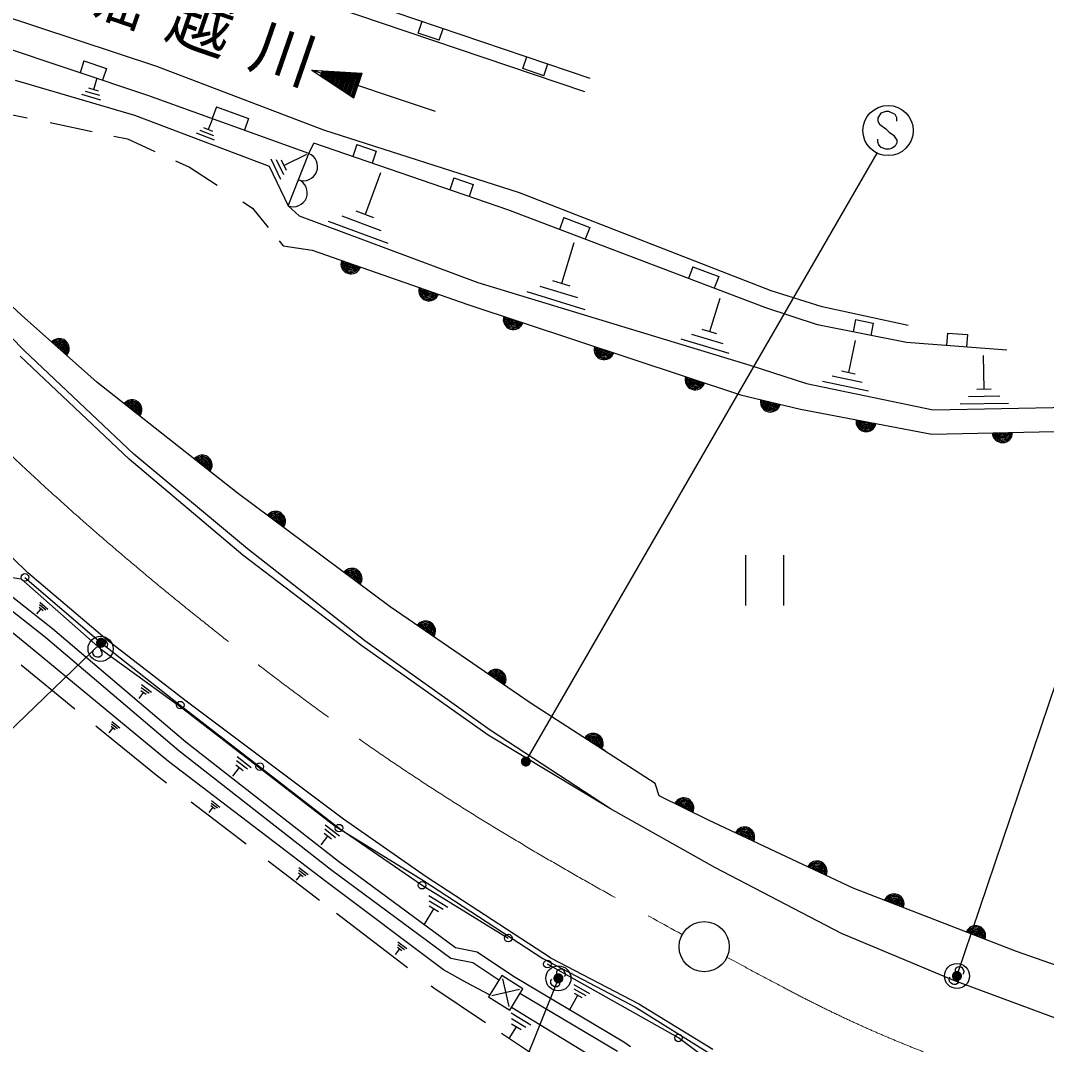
# Model space of a CAD drawing. Units: millimetres, scale not verified. Extents: x 40000 to 680000, y 20000 to 380000.
# Drawn here: x 347796 to 388656, y 297895 to 338701 of the extents above; entities that cross this region are included whole.
import ezdxf

# ---------------------------------------------------------------- set-up
doc = ezdxf.new("R2010")
doc.units = ezdxf.units.MM
doc.header["$LTSCALE"] = 1000
doc.linetypes.add('CHAIN', pattern=[18.5, 12, -1.5, 3.5, -1.5])
for name, color, linetype, lineweight in [('M-BGD', 7, 'Continuous', 25), ('M-BMK', 2, 'CHAIN', 13), ('M-BMK-SRVR', 3, 'Continuous', 25), ('M-STR-HTXT', 7, 'Continuous', 13)]:
    doc.layers.add(name, color=color, linetype=linetype, lineweight=lineweight)
doc.styles.add('ＭＳ ゴシック', font='')
doc.styles.get('ＭＳ ゴシック').set_extended_font_data('MS Gothic')

# ---------------------------------------------------------------- blocks, each defined once
blk = doc.blocks.new('filled_dot')
at = {"color": 0, "linetype": 'Continuous', "lineweight": -2, "const_width": 1.25}
blk.add_lwpolyline([(-0.625, 0, 1), (0.625, 0, 1)], format="xyb", close=True, dxfattribs=at)

msp = doc.modelspace()

# ---------------------------------------------------------------- linework, layer by layer
at = {"layer": 'M-BGD'}
for p, q in [((349039, 343059), (370262, 335868)), ((357958, 340651), (370467, 336407)), ((353220, 336872), (344392, 339794)), ((352868, 335719), (343857, 338731)), ((363635, 338197), (363795, 338671)), ((364469, 337914), (364629, 338388)), ((364469, 337914), (363635, 338197)), ((367804, 336782), (367965, 337256)), ((350323, 337097), (350165, 336622)), ((350323, 337097), (351225, 336795)), ((351225, 336795), (351066, 336321)), ((359874, 334329), (353220, 336872)), ((364317, 335075), (359404, 336721)), ((359404, 336721), (361072, 335617)), ((359404, 336721), (361400, 336598)), ((359749, 336492), (359817, 336696)), ((359792, 336464), (359869, 336692)), ((368638, 336500), (367804, 336782)), ((368638, 336500), (368799, 336973)), ((347586, 336322), (352329, 334923)), ((350841, 336401), (350707, 335942)), ((359836, 336435), (359921, 336689)), ((359879, 336407), (359972, 336686)), ((359922, 336378), (360024, 336683)), ((359965, 336349), (360076, 336680)), ((360008, 336321), (360127, 336677)), ((360051, 336292), (360179, 336673)), ((360095, 336264), (360231, 336670)), ((360138, 336235), (360282, 336667)), ((360181, 336206), (360334, 336664)), ((360224, 336178), (360386, 336661)), ((360267, 336149), (360437, 336657)), ((360310, 336121), (360489, 336654)), ((360354, 336092), (360541, 336651)), ((360397, 336064), (360592, 336648)), ((360440, 336035), (360644, 336645)), ((360483, 336006), (360696, 336642)), ((360526, 335978), (360747, 336638)), ((360569, 335949), (360799, 336635)), ((360612, 335921), (360851, 336632)), ((360656, 335892), (360902, 336629)), ((360699, 335863), (360954, 336626)), ((360742, 335835), (361006, 336623)), ((360785, 335806), (361057, 336619)), ((360828, 335778), (361109, 336616)), ((360871, 335749), (361161, 336613)), ((360915, 335721), (361212, 336610)), ((360958, 335692), (361264, 336607)), ((361001, 335663), (361316, 336604)), ((361044, 335635), (361367, 336600)), ((361072, 335617), (361400, 336598)), ((350950, 335708), (350382, 335875)), ((350895, 335884), (350519, 336001)), ((350999, 335523), (350235, 335754)), ((359273, 333399), (352868, 335719)), ((355600, 335261), (355430, 334791)), ((355600, 335261), (356881, 334797)), ((382256, 335078), (382064, 335012)), ((382377, 335076), (382256, 335078)), ((382627, 334957), (382377, 335076)), ((347345, 334975), (348066, 334823)), ((352329, 334923), (357695, 332894)), ((355435, 334788), (355272, 334358)), ((356881, 334797), (356711, 334327)), ((382064, 335012), (381940, 334828)), ((381940, 334828), (381942, 334696)), ((381942, 334696), (382006, 334567)), ((382690, 334825), (382627, 334957)), ((382690, 334696), (382690, 334825)), ((348970, 334633), (350649, 334279)), ((355490, 334104), (354949, 334313)), ((355449, 334283), (355090, 334425)), ((367668, 331834), (359874, 334329)), ((382006, 334567), (382261, 334386)), ((382261, 334386), (382390, 334254)), ((382390, 334254), (382569, 334138)), ((351510, 334098), (352060, 333982)), ((352060, 333982), (353144, 333487)), ((355523, 333930), (354799, 334206)), ((381942, 333848), (381940, 333969)), ((381982, 333746), (381942, 333848)), ((382569, 334138), (382696, 333938)), ((382696, 333938), (382690, 333827)), ((359273, 333399), (359478, 333819)), ((367206, 331161), (359478, 333819)), ((361187, 333760), (361024, 333288)), ((361187, 333760), (361959, 333495)), ((361959, 333495), (361797, 333022)), ((382066, 333635), (381982, 333746)), ((382253, 333574), (382066, 333635)), ((382387, 333574), (382253, 333574)), ((382487, 333603), (382387, 333574)), ((382630, 333696), (382487, 333603)), ((382690, 333827), (382630, 333696)), ((353963, 333113), (354530, 332855)), ((358168, 332369), (357778, 333179)), ((358279, 332547), (357987, 333154)), ((358391, 332725), (358196, 333130)), ((359187, 333357), (358293, 332927)), ((358453, 331316), (359273, 333399)), ((367921, 309171), (381917, 333413)), ((354530, 332855), (355624, 332142)), ((357695, 332894), (358453, 331316)), ((362133, 332635), (361515, 330969)), ((365050, 332431), (364888, 331958)), ((365050, 332431), (365823, 332165)), ((365823, 332165), (365661, 331692)), ((377696, 327925), (367668, 331834)), ((356643, 331478), (357028, 331227)), ((357028, 331227), (357658, 330455)), ((358453, 331316), (358894, 330912)), ((361866, 330832), (361159, 331097)), ((377480, 327249), (367206, 331161)), ((358894, 330912), (366013, 328267)), ((362442, 329811), (360055, 330691)), ((362158, 330319), (360610, 330899)), ((369439, 330846), (369261, 330378)), ((369439, 330846), (370466, 330454)), ((370466, 330454), (370288, 329987)), ((358094, 329920), (358258, 329719)), ((369835, 329842), (369343, 328227)), ((347942, 325551), (344205, 329351)), ((358258, 329719), (359406, 329549)), ((359406, 329549), (365615, 327387)), ((347832, 326965), (345294, 329294)), ((374576, 328890), (374398, 328423)), ((374576, 328890), (375603, 328499)), ((366013, 328267), (376835, 324971)), ((369688, 328117), (368993, 328328)), ((375603, 328499), (375425, 328032)), ((370289, 327175), (367971, 327882)), ((369993, 327643), (368487, 328102)), ((379720, 327296), (377696, 327925)), ((365615, 327387), (376468, 323782)), ((375642, 327622), (375236, 326295)), ((383141, 326552), (379720, 327296)), ((350838, 324292), (347832, 326965)), ((379532, 326569), (377480, 327249)), ((383086, 325874), (379532, 326569)), ((381050, 326782), (380954, 326291)), ((381050, 326782), (381760, 326643)), ((381760, 326643), (381664, 326152)), ((375774, 325817), (374535, 326192)), ((375525, 326209), (374948, 326381)), ((384719, 326248), (384680, 325749)), ((384719, 326248), (385516, 326185)), ((385516, 326185), (385477, 325687)), ((376016, 325430), (374113, 326008)), ((381034, 325945), (380768, 324672)), ((387071, 325562), (383086, 325874)), ((352124, 321226), (347776, 325325)), ((352302, 321413), (347942, 325551)), ((386140, 325356), (386167, 324005)), ((376835, 324971), (379096, 324241)), ((381310, 324274), (380120, 324523)), ((381036, 324611), (380495, 324725)), ((356424, 319878), (350838, 324292)), ((379096, 324241), (384138, 323189)), ((381569, 323935), (379741, 324313)), ((376468, 323782), (378853, 323214)), ((386797, 323729), (385554, 323705)), ((386456, 324014), (385879, 323997)), ((378853, 323214), (384094, 322219)), ((384138, 323189), (390274, 323309)), ((387138, 323445), (385216, 323409)), ((384094, 322219), (389709, 322337)), ((356650, 317397), (352124, 321226)), ((356834, 317652), (352302, 321413)), ((362520, 315333), (356424, 319878)), ((348089, 316691), (346313, 318424)), ((361513, 313977), (356834, 317652)), ((361391, 313780), (356650, 317397)), ((376679, 315395), (376679, 317395)), ((378179, 317395), (378179, 315395)), ((351227, 314020), (348089, 316691)), ((347202, 316549), (347820, 316451)), ((347820, 316451), (350984, 313663)), ((347973, 316510), (351004, 313903)), ((349070, 314465), (347238, 315904)), ((348785, 314117), (346960, 315550)), ((348567, 315526), (348886, 315244)), ((348336, 313590), (346424, 315155)), ((348441, 315062), (348622, 315256)), ((348534, 315323), (348696, 315186)), ((348553, 315429), (348798, 315217)), ((368136, 311482), (362520, 315333)), ((354386, 309948), (349070, 314465)), ((351004, 313903), (337230, 300604)), ((354101, 309599), (348785, 314117)), ((350913, 313932), (350906, 313861)), ((350906, 313861), (350966, 313716)), ((350947, 313989), (350913, 313932)), ((351048, 314034), (350947, 313989)), ((351004, 313903), (354159, 311419)), ((351147, 314011), (351048, 314034)), ((351198, 313978), (351147, 314011)), ((351273, 313861), (351198, 313978)), ((354343, 311616), (351227, 314020)), ((351264, 313788), (351273, 313861)), ((366495, 310417), (361513, 313977)), ((353690, 309172), (348336, 313590)), ((350678, 313519), (350688, 313573)), ((350684, 313450), (350678, 313519)), ((350747, 313374), (350684, 313450)), ((350688, 313573), (350719, 313625)), ((350966, 313716), (350986, 313626)), ((350984, 313663), (354264, 311289)), ((350986, 313626), (351031, 313529)), ((351031, 313411), (351000, 313366)), ((351031, 313529), (351031, 313411)), ((351230, 313734), (351264, 313788)), ((366414, 310223), (361391, 313780)), ((347815, 313019), (349959, 311274)), ((350804, 313339), (350747, 313374)), ((350854, 313324), (350804, 313339)), ((350939, 313326), (350854, 313324)), ((351000, 313366), (350939, 313326)), ((385091, 300623), (389362, 313259)), ((352609, 312240), (353012, 311941)), ((352520, 311683), (352696, 311927)), ((352591, 312004), (352801, 311849)), ((352607, 312124), (352913, 311897)), ((354159, 311419), (360482, 306518)), ((360662, 306878), (354343, 311616)), ((373069, 308302), (368136, 311482)), ((354264, 311289), (360332, 306594)), ((350800, 310590), (353193, 308642)), ((351403, 310577), (351570, 310449)), ((351417, 310675), (351663, 310485)), ((351430, 310772), (351751, 310512)), ((351324, 310320), (351491, 310510)), ((371296, 307287), (366414, 310223)), ((371296, 307287), (366495, 310417)), ((360464, 305191), (354386, 309948)), ((360191, 304833), (354101, 309599)), ((356418, 309372), (356982, 308936)), ((370980, 309678), (371073, 309623)), ((359949, 304384), (353690, 309172)), ((356257, 308588), (356519, 308931)), ((356372, 309035), (356661, 308819)), ((356397, 309208), (356829, 308879)), ((353193, 308642), (353606, 308326)), ((373226, 307803), (373069, 308302)), ((375193, 306840), (373226, 307803)), ((354594, 307567), (356778, 305892)), ((355305, 307143), (355468, 307347)), ((355380, 307414), (355548, 307286)), ((355394, 307512), (355641, 307322)), ((355400, 307615), (355734, 307358)), ((375441, 304949), (371296, 307287)), ((363953, 304572), (360662, 306878)), ((359919, 306484), (360345, 306147)), ((359930, 306654), (360498, 306204)), ((360332, 306594), (363818, 304444)), ((360482, 306518), (363789, 304242)), ((380959, 304128), (375193, 306840)), ((359773, 305856), (360035, 306199)), ((359893, 306311), (360177, 306086)), ((357655, 305218), (359697, 303652)), ((358881, 304845), (359156, 304626)), ((358886, 304948), (359255, 304670)), ((364936, 301321), (360191, 304833)), ((365121, 301743), (360464, 305191)), ((380494, 302316), (375441, 304949)), ((358792, 304440), (358966, 304662)), ((358870, 304734), (359049, 304586)), ((363818, 304444), (368603, 301319)), ((368902, 301346), (363953, 304572)), ((364646, 300873), (359949, 304384)), ((363789, 304242), (367220, 302138)), ((387459, 301595), (380959, 304128)), ((364062, 303831), (364813, 303372)), ((364074, 303623), (364630, 303287)), ((363866, 302670), (364263, 303304)), ((364077, 303421), (364441, 303193)), ((360375, 303132), (363202, 300963)), ((362825, 301986), (363185, 301714)), ((384968, 300439), (380494, 302316)), ((362736, 301487), (362897, 301705)), ((362809, 301772), (362985, 301639)), ((362819, 301884), (363092, 301678)), ((365980, 301579), (365121, 301743)), ((367423, 300600), (365980, 301579)), ((394024, 299318), (387459, 301595)), ((365805, 301155), (364936, 301321)), ((366839, 300453), (365805, 301155)), ((368603, 301319), (372312, 299365)), ((368902, 301346), (372421, 299519)), ((365574, 300352), (364646, 300873)), ((374001, 298155), (368777, 301100)), ((369146, 300801), (369139, 300730)), ((369180, 300858), (369146, 300801)), ((369282, 300903), (369180, 300858)), ((369381, 300880), (369282, 300903)), ((369431, 300847), (369381, 300880)), ((369506, 300730), (369431, 300847)), ((385020, 300892), (385013, 300820)), ((385013, 300820), (385073, 300675)), ((385054, 300948), (385020, 300892)), ((385155, 300993), (385054, 300948)), ((385254, 300970), (385155, 300993)), ((385305, 300937), (385254, 300970)), ((385380, 300820), (385305, 300937)), ((385337, 300693), (385371, 300748)), ((385371, 300748), (385380, 300820)), ((369217, 300532), (363571, 286495)), ((366478, 299876), (365574, 300352)), ((366960, 300646), (366429, 299799)), ((367807, 300116), (366960, 300646)), ((366992, 300508), (367245, 299406)), ((371818, 297989), (367423, 300600)), ((368911, 300388), (368921, 300442)), ((368917, 300319), (368911, 300388)), ((368921, 300442), (368952, 300494)), ((369139, 300730), (369199, 300585)), ((369199, 300585), (369219, 300495)), ((369219, 300495), (369264, 300398)), ((369264, 300398), (369264, 300280)), ((369463, 300603), (369498, 300658)), ((369498, 300658), (369506, 300730)), ((384785, 300478), (384795, 300532)), ((384791, 300409), (384785, 300478)), ((384854, 300334), (384791, 300409)), ((384795, 300532), (384826, 300584)), ((384911, 300298), (384854, 300334)), ((391813, 297903), (384968, 300439)), ((385107, 300325), (385046, 300285)), ((385073, 300675), (385093, 300585)), ((385093, 300585), (385138, 300489)), ((385138, 300370), (385107, 300325)), ((385138, 300489), (385138, 300370)), ((364150, 300235), (364252, 300157)), ((364252, 300157), (366309, 298771)), ((367670, 300084), (366567, 299830)), ((367277, 299268), (367807, 300116)), ((371571, 297612), (367685, 299921)), ((368980, 300243), (368917, 300319)), ((369037, 300208), (368980, 300243)), ((369087, 300194), (369037, 300208)), ((369172, 300195), (369087, 300194)), ((369233, 300235), (369172, 300195)), ((369264, 300280), (369233, 300235)), ((369827, 300281), (370453, 299924)), ((369837, 300109), (370311, 299848)), ((369839, 299943), (370155, 299768)), ((384961, 300284), (384911, 300298)), ((385046, 300285), (384961, 300284)), ((366429, 299799), (367277, 299268)), ((369666, 299268), (369997, 299856)), ((372421, 299519), (375368, 297707)), ((367337, 299150), (368114, 298675)), ((367346, 299380), (370497, 297462)), ((372312, 299365), (375254, 297536)), ((367343, 298933), (367925, 298581)), ((367350, 298717), (367736, 298487)), ((366951, 298345), (369686, 296527)), ((367258, 298137), (367550, 298603)), ((372083, 297798), (371818, 297989)), ((377194, 295791), (374001, 298155))]:
    msp.add_line(p, q, dxfattribs=at)
for centre, radius in [((382347, 334315), 1000), ((347973, 316510), 150), ((350984, 313663), 500), ((351004, 313903), 150), ((354159, 311419), 150), ((357321, 308969), 150), ((360482, 306518), 150), ((363789, 304242), 150), ((367220, 302138), 150), ((368777, 301100), 150), ((369217, 300532), 500), ((385091, 300623), 500), ((374001, 298155), 150)]:
    msp.add_circle(centre, radius, dxfattribs=at)
for centre, radius, start, end in [((359068, 332878), 560, 248.5037, 68.5037), ((358658, 331837), 560, 248.5037, 68.5037), ((360958, 329009), 400, 160.8031, 340.8031), ((360958, 329009), 400, 160.8031, 340.8031), ((360958, 329009), 350, 160.8031, 340.8031), ((360958, 329009), 300, 160.8031, 340.8031), ((360958, 329009), 250, 160.8031, 340.8031), ((360958, 329009), 200, 160.8031, 340.8031), ((360958, 329009), 150, 160.8031, 340.8031), ((360958, 329009), 100, 160.8031, 340.8031), ((360958, 329009), 50, 160.8031, 340.8031), ((364062, 327928), 400, 160.8031, 340.8031), ((364062, 327928), 400, 160.8031, 340.8031), ((364062, 327928), 350, 160.8031, 340.8031), ((364062, 327928), 300, 160.8031, 340.8031), ((364062, 327928), 250, 160.8031, 340.8031), ((364062, 327928), 200, 160.8031, 340.8031), ((364062, 327928), 150, 160.8031, 340.8031), ((364062, 327928), 100, 160.8031, 340.8031), ((364062, 327928), 50, 160.8031, 340.8031), ((367423, 326786), 400, 161.6244, 341.6244), ((367423, 326786), 400, 161.6244, 341.6244), ((367423, 326786), 350, 161.6244, 341.6244), ((367423, 326786), 300, 161.6244, 341.6244), ((367423, 326786), 250, 161.6244, 341.6244), ((367423, 326786), 200, 161.6244, 341.6244), ((367423, 326786), 150, 161.6244, 341.6244), ((367423, 326786), 100, 161.6244, 341.6244), ((367423, 326786), 50, 161.6244, 341.6244), ((349335, 325629), 400, 318.366, 138.366), ((349335, 325629), 400, 318.366, 138.366), ((349335, 325629), 350, 318.366, 138.366), ((349335, 325629), 300, 318.366, 138.366), ((349335, 325629), 250, 318.366, 138.366), ((349335, 325629), 200, 318.366, 138.366), ((349335, 325629), 150, 318.366, 138.366), ((349335, 325629), 100, 318.366, 138.366), ((349335, 325629), 50, 318.366, 138.366), ((371041, 325585), 400, 161.6244, 341.6244), ((371041, 325585), 400, 161.6244, 341.6244), ((371041, 325585), 350, 161.6244, 341.6244), ((371041, 325585), 300, 161.6244, 341.6244), ((371041, 325585), 250, 161.6244, 341.6244), ((371041, 325585), 200, 161.6244, 341.6244), ((371041, 325585), 150, 161.6244, 341.6244), ((371041, 325585), 100, 161.6244, 341.6244), ((371041, 325585), 50, 161.6244, 341.6244), ((374659, 324383), 400, 161.6244, 341.6244), ((374659, 324383), 400, 161.6244, 341.6244), ((374659, 324383), 350, 161.6244, 341.6244), ((374659, 324383), 300, 161.6244, 341.6244), ((374659, 324383), 250, 161.6244, 341.6244), ((374659, 324383), 200, 161.6244, 341.6244), ((374659, 324383), 150, 161.6244, 341.6244), ((374659, 324383), 100, 161.6244, 341.6244), ((374659, 324383), 50, 161.6244, 341.6244), ((352235, 323189), 400, 321.6748, 141.6748), ((352235, 323189), 400, 321.6748, 141.6748), ((352235, 323189), 350, 321.6748, 141.6748), ((352235, 323189), 300, 321.6748, 141.6748), ((352235, 323189), 250, 321.6748, 141.6748), ((352235, 323189), 200, 321.6748, 141.6748), ((352235, 323189), 150, 321.6748, 141.6748), ((352235, 323189), 100, 321.6748, 141.6748), ((352235, 323189), 50, 321.6748, 141.6748), ((377660, 323498), 400, 166.605, 346.605), ((377660, 323498), 400, 166.605, 346.605), ((377660, 323498), 350, 166.605, 346.605), ((377660, 323498), 300, 166.605, 346.605), ((377660, 323498), 250, 166.605, 346.605), ((377660, 323498), 200, 166.605, 346.605), ((377660, 323498), 150, 166.605, 346.605), ((377660, 323498), 100, 166.605, 346.605), ((377660, 323498), 50, 166.605, 346.605), ((381473, 322717), 400, 169.2549, 349.2548), ((381473, 322717), 400, 169.2549, 349.2548), ((381473, 322717), 350, 169.2549, 349.2548), ((381473, 322717), 300, 169.2549, 349.2548), ((381473, 322717), 250, 169.2549, 349.2548), ((381473, 322717), 200, 169.2549, 349.2548), ((381473, 322717), 150, 169.2549, 349.2548), ((381473, 322717), 100, 169.2549, 349.2548), ((381473, 322717), 50, 169.2549, 349.2548), ((386902, 322278), 400, 181.2033, 1.2033), ((386902, 322278), 400, 181.2033, 1.2033), ((386902, 322278), 350, 181.2033, 1.2033), ((386902, 322278), 300, 181.2033, 1.2033), ((386902, 322278), 250, 181.2033, 1.2033), ((386902, 322278), 200, 181.2033, 1.2033), ((386902, 322278), 150, 181.2033, 1.2033), ((386902, 322278), 100, 181.2033, 1.2033), ((386902, 322278), 50, 181.2033, 1.2033), ((355027, 320981), 400, 321.6748, 141.6748), ((355027, 320981), 400, 321.6748, 141.6748), ((355027, 320981), 350, 321.6748, 141.6748), ((355027, 320981), 300, 321.6748, 141.6748), ((355027, 320981), 250, 321.6748, 141.6748), ((355027, 320981), 200, 321.6748, 141.6748), ((355027, 320981), 150, 321.6748, 141.6748), ((355027, 320981), 100, 321.6748, 141.6748), ((355027, 320981), 50, 321.6748, 141.6748), ((357948, 318741), 400, 323.2984, 143.2984), ((357948, 318741), 400, 323.2984, 143.2984), ((357948, 318741), 350, 323.2984, 143.2984), ((357948, 318741), 300, 323.2984, 143.2984), ((357948, 318741), 250, 323.2984, 143.2984), ((357948, 318741), 200, 323.2984, 143.2984), ((357948, 318741), 150, 323.2984, 143.2984), ((357948, 318741), 100, 323.2984, 143.2984), ((357948, 318741), 50, 323.2984, 143.2984), ((360996, 316469), 400, 323.2984, 143.2984), ((360996, 316469), 400, 323.2984, 143.2984), ((360996, 316469), 350, 323.2984, 143.2984), ((360996, 316469), 300, 323.2984, 143.2984), ((360996, 316469), 250, 323.2984, 143.2984), ((360996, 316469), 200, 323.2984, 143.2984), ((360996, 316469), 150, 323.2984, 143.2984), ((360996, 316469), 100, 323.2984, 143.2984), ((360996, 316469), 50, 323.2984, 143.2984), ((363924, 314370), 400, 325.5598, 145.5598), ((363924, 314370), 400, 325.5598, 145.5598), ((363924, 314370), 350, 325.5598, 145.5598), ((363924, 314370), 300, 325.5598, 145.5598), ((363924, 314370), 250, 325.5598, 145.5598), ((363924, 314370), 200, 325.5598, 145.5598), ((363924, 314370), 150, 325.5598, 145.5598), ((363924, 314370), 100, 325.5598, 145.5598), ((363924, 314370), 50, 325.5598, 145.5598), ((366732, 312445), 400, 325.5598, 145.5598), ((366732, 312445), 400, 325.5598, 145.5598), ((366732, 312445), 350, 325.5598, 145.5598), ((366732, 312445), 300, 325.5598, 145.5598), ((366732, 312445), 250, 325.5598, 145.5598), ((366732, 312445), 200, 325.5598, 145.5598), ((366732, 312445), 150, 325.5598, 145.5598), ((366732, 312445), 100, 325.5598, 145.5598), ((366732, 312445), 50, 325.5598, 145.5598), ((370602, 309892), 400, 327.1915, 147.1915), ((370602, 309892), 400, 327.1915, 147.1915), ((370602, 309892), 350, 327.1915, 147.1915), ((370602, 309892), 300, 327.1915, 147.1915), ((370602, 309892), 250, 327.1915, 147.1915), ((370602, 309892), 200, 327.1915, 147.1915), ((370602, 309892), 150, 327.1915, 147.1915), ((370602, 309892), 100, 327.1915, 147.1915), ((370602, 309892), 50, 327.1915, 147.1915), ((374209, 307322), 400, 333.9044, 153.9044), ((374209, 307322), 400, 333.9044, 153.9044), ((374209, 307322), 350, 333.9044, 153.9044), ((374209, 307322), 300, 333.9044, 153.9044), ((374209, 307322), 250, 333.9044, 153.9044), ((374209, 307322), 200, 333.9044, 153.9044), ((374209, 307322), 150, 333.9044, 153.9044), ((374209, 307322), 100, 333.9044, 153.9044), ((374209, 307322), 50, 333.9044, 153.9044), ((376634, 306162), 400, 334.8083, 154.8083), ((376634, 306162), 400, 334.8083, 154.8083), ((376634, 306162), 350, 334.8083, 154.8083), ((376634, 306162), 300, 334.8083, 154.8083), ((376634, 306162), 250, 334.8083, 154.8083), ((376634, 306162), 200, 334.8083, 154.8083), ((376634, 306162), 150, 334.8083, 154.8083), ((376634, 306162), 100, 334.8083, 154.8083), ((376634, 306162), 50, 334.8083, 154.8083), ((379517, 304806), 400, 334.8083, 154.8083), ((379517, 304806), 400, 334.8083, 154.8083), ((379517, 304806), 350, 334.8083, 154.8083), ((379517, 304806), 300, 334.8083, 154.8083), ((379517, 304806), 250, 334.8083, 154.8083), ((379517, 304806), 200, 334.8083, 154.8083), ((379517, 304806), 150, 334.8083, 154.8083), ((379517, 304806), 100, 334.8083, 154.8083), ((379517, 304806), 50, 334.8083, 154.8083), ((382584, 303495), 400, 338.7138, 158.7138), ((382584, 303495), 400, 338.7138, 158.7138), ((382584, 303495), 350, 338.7138, 158.7138), ((382584, 303495), 300, 338.7138, 158.7138), ((382584, 303495), 250, 338.7138, 158.7138), ((382584, 303495), 200, 338.7138, 158.7138), ((382584, 303495), 150, 338.7138, 158.7138), ((382584, 303495), 100, 338.7138, 158.7138), ((382584, 303495), 50, 338.7138, 158.7138), ((385834, 302228), 400, 338.7138, 158.7138), ((385834, 302228), 400, 338.7138, 158.7138), ((385834, 302228), 350, 338.7138, 158.7138), ((385834, 302228), 300, 338.7138, 158.7138), ((385834, 302228), 250, 338.7138, 158.7138), ((385834, 302228), 200, 338.7138, 158.7138), ((385834, 302228), 150, 338.7138, 158.7138), ((385834, 302228), 100, 338.7138, 158.7138), ((385834, 302228), 50, 338.7138, 158.7138)]:
    msp.add_arc(centre, radius, start, end, dxfattribs=at)
at = {"layer": 'M-BMK'}
for points, knots in [([(334509, 335427), (338739, 330509), (342969, 325591), (347667, 321146), (350087, 318856), (352631, 316692), (355239, 314612), (357845, 312534), (360515, 310539), (363287, 308696), (366077, 306841), (368970, 305140), (371901, 303514), (372641, 303104), (373383, 302698), (374126, 302292)], [0, 0, 0, 0, 1, 1, 1, 2, 2, 2, 3, 3, 3, 4, 4, 4, 5, 5, 5, 5]), ([(375896, 301392), (377506, 300519), (379116, 299646), (380771, 298875), (383781, 297474), (386942, 296411), (390100, 295344), (405959, 289985), (421720, 284523), (437480, 279061)], [0, 0, 0, 0, 1, 1, 1, 2, 2, 2, 3, 3, 3, 3])]:
    msp.add_open_spline(points, degree=3, knots=knots, dxfattribs=at)
at = {"layer": 'M-BMK-SRVR'}
msp.add_circle((375024, 301792), 1000, dxfattribs=at)

# ---------------------------------------------------------------- block references
at = {"layer": 'M-BGD', "xscale": 160, "yscale": 160}
for p, rotation in [((351004, 313903), 224), ((367921, 309171), 60), ((369217, 300532), 248.1), ((385091, 300623), 71.3)]:
    msp.add_blockref('filled_dot', p, dxfattribs=dict(at, rotation=rotation))

# ---------------------------------------------------------------- texts
at = {"layer": 'M-STR-HTXT', "insert": (350435, 339964), "char_height": 1833, "attachment_point": 4, "rotation": 340.974, "style": 'ＭＳ ゴシック'}
msp.add_mtext('\\T1.4;堀越川', dxfattribs=at)

doc.saveas('drawing.dxf')
